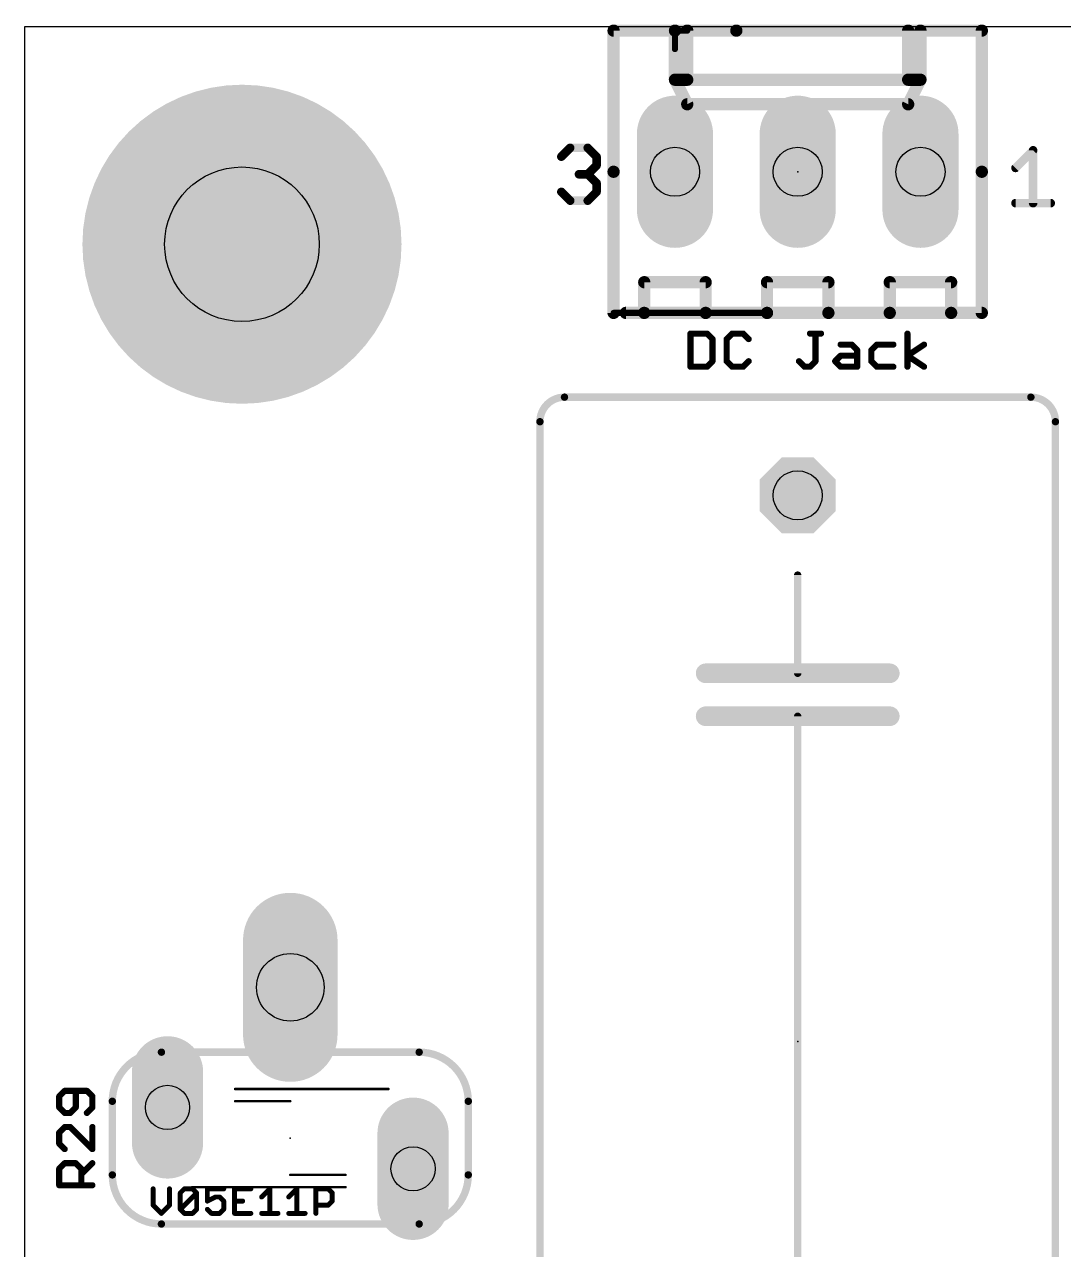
# Model space of a CAD drawing. Extents: x 0 to 135, y -25 to 72.
# Drawn here: x 0 to 21.5, y 20.69 to 46.05 of the extents above; entities that cross this region are included whole.
import ezdxf

# ---------------------------------------------------------------- set-up
doc = ezdxf.new("R2010")
doc.units = 0
for name, color, linetype in [('17', 82, 'CONTINUOUS'), ('18', 82, 'CONTINUOUS'), ('20', 7, 'CONTINUOUS'), ('21', 253, 'CONTINUOUS'), ('23', 7, 'CONTINUOUS'), ('25', 253, 'CONTINUOUS'), ('27', 253, 'CONTINUOUS'), ('29', 253, 'CONTINUOUS'), ('44', 253, 'CONTINUOUS'), ('51', 253, 'CONTINUOUS')]:
    doc.layers.add(name, color=color, linetype=linetype)

# ---------------------------------------------------------------- blocks, each defined once
blk = doc.blocks.new('OCTAGONP')
at = {"const_width": 0.5}
blk.add_lwpolyline([(-0.25, -0.1036), (-0.25, 0.1036), (-0.1036, 0.25), (0.1036, 0.25), (0.25, 0.1036), (0.25, -0.1036), (0.1036, -0.25), (-0.1036, -0.25), (-0.25, -0.1036), (-0.25, 0.1036)], dxfattribs=at)
blk = doc.blocks.new('LONGP100')
at = {"const_width": 1}
blk.add_lwpolyline([(-0.5, 0), (0.5, 0)], dxfattribs=at)
at = {"const_width": 0.5}
for points in [[(-0.5, 0.25, 1), (-0.5, -0.25)], [(0.5, -0.25, 1), (0.5, 0.25)]]:
    blk.add_lwpolyline(points, format="xyb", dxfattribs=at)
blk = doc.blocks.new('RECT')
blk.add_solid([(-0.5, -0.5), (0.5, -0.5), (-0.5, 0.5), (0.5, 0.5)])
blk = doc.blocks.new('ROUNDV')
at = {"const_width": 0.5}
blk.add_lwpolyline([(0, -0.25, 1), (0, 0.25, 1), (0, -0.25)], format="xyb", dxfattribs=at)

msp = doc.modelspace()

# ---------------------------------------------------------------- linework, layer by layer
at = {"layer": '20'}
for p, q in [((107.5, 46), (0, 46)), ((0, 46), (0, 0))]:
    msp.add_line(p, q, dxfattribs=at)
at = {"layer": '21'}
for points, const_width in [([(12.19, 43), (12.19, 45.921)], 0.254), ([(12.19, 45.921), (13.46, 45.921)], 0.254), ([(13.46, 45.921), (14.73, 45.921)], 0.254), ([(13.46, 44.905), (13.46, 45.921)], 0.254), ([(13.46, 45.54), (13.46, 45.921)], 0.127), ([(13.714, 45.921), (13.46, 45.921)], 0.127), ([(13.714, 45.921), (13.714, 44.905)], 0.254), ([(19.81, 45.921), (14.73, 45.921)], 0.254), ([(18.286, 45.921), (18.286, 44.905)], 0.254), ([(18.54, 44.905), (18.54, 45.921)], 0.254), ([(19.81, 43), (19.81, 45.921)], 0.254), ([(13.46, 44.905), (13.714, 44.905)], 0.254), ([(13.46, 44.905), (13.714, 44.397)], 0.254), ([(13.714, 44.905), (18.286, 44.905)], 0.254), ([(18.286, 44.905), (18.54, 44.905)], 0.254), ([(18.286, 44.397), (18.54, 44.905)], 0.254), ([(13.714, 44.397), (18.286, 44.397)], 0.254), ([(11.109, 43.3125), (11.2912, 43.4947)], 0.1778), ([(11.2912, 43.4947), (11.6556, 43.4947)], 0.1778), ([(11.6556, 43.4947), (11.8378, 43.3125)], 0.1778), ([(11.8378, 43.3125), (11.8378, 43.1304)], 0.1778), ([(20.507, 43.0796), (20.8714, 43.4439)], 0.1778), ([(20.8714, 43.4439), (20.8714, 42.3508)], 0.1778), ([(11.8378, 43.1304), (11.6556, 42.9482)], 0.1778), ([(12.19, 43), (12.19, 40.079)], 0.254), ([(19.81, 43), (19.81, 40.079)], 0.254), ([(11.6556, 42.9482), (11.4734, 42.9482)], 0.1778), ([(11.6556, 42.9482), (11.8378, 42.766)], 0.1778), ([(11.8378, 42.766), (11.8378, 42.5838)], 0.1778), ([(11.2912, 42.4016), (11.109, 42.5838)], 0.1778), ([(11.8378, 42.5838), (11.6556, 42.4016)], 0.1778), ([(11.6556, 42.4016), (11.2912, 42.4016)], 0.1778), ([(20.507, 42.3508), (21.2358, 42.3508)], 0.1778), ([(12.825, 40.079), (12.825, 40.714)], 0.254), ([(12.825, 40.714), (14.095, 40.714)], 0.254), ([(14.095, 40.714), (14.095, 40.079)], 0.254), ([(15.365, 40.079), (15.365, 40.714)], 0.254), ([(15.365, 40.714), (16.635, 40.714)], 0.254), ([(16.635, 40.714), (16.635, 40.079)], 0.254), ([(17.905, 40.079), (17.905, 40.714)], 0.254), ([(17.905, 40.714), (19.175, 40.714)], 0.254), ([(19.175, 40.714), (19.175, 40.079)], 0.254), ([(12.19, 40.079), (14.73, 40.079)], 0.127), ([(12.444, 40.079), (12.825, 40.079)], 0.254), ([(14.095, 40.079), (12.825, 40.079)], 0.254), ([(14.095, 40.079), (15.365, 40.079)], 0.254), ([(15.365, 40.079), (14.73, 40.079)], 0.127), ([(16.635, 40.079), (15.365, 40.079)], 0.254), ([(16.635, 40.079), (17.905, 40.079)], 0.254), ([(19.175, 40.079), (17.905, 40.079)], 0.254), ([(19.175, 40.079), (19.81, 40.079)], 0.254), ([(11.174, 38.335), (20.826, 38.335)], 0.1524), ([(10.666, 12.173), (10.666, 37.827)], 0.1524), ([(21.334, 37.827), (21.334, 12.173)], 0.1524), ([(16, 34.652), (16, 32.62)], 0.1524), ([(16, 32.62), (14.095, 32.62)], 0.4064), ([(17.905, 32.62), (16, 32.62)], 0.4064), ([(16, 31.731), (14.095, 31.731)], 0.4064), ([(17.905, 31.731), (16, 31.731)], 0.4064), ([(16, 31.731), (16, 15.348)], 0.1524), ([(2.833, 24.778), (8.167, 24.778)], 0.1524), ([(1.817, 22.238), (1.817, 23.762)], 0.1524), ([(7.532, 24.016), (4.357, 24.016)], 0.0508), ([(9.183, 22.238), (9.183, 23.762)], 0.1524), ([(5.5, 23.762), (4.357, 23.762)], 0.0508), ([(6.643, 22.238), (5.5, 22.238)], 0.0508), ([(6.643, 21.984), (3.468, 21.984)], 0.0508), ([(2.833, 21.222), (8.167, 21.222)], 0.1524)]:
    msp.add_lwpolyline(points, dxfattribs=dict(at, const_width=const_width))
for points, const_width in [([(12.2535, 45.921, 1), (12.1265, 45.921)], 0.127), ([(12.19, 45.9845, 1), (12.19, 45.8575)], 0.127), ([(13.46, 45.9845, 1), (13.46, 45.8575)], 0.127), ([(13.5235, 45.921, 1), (13.3965, 45.921)], 0.127), ([(13.46, 45.9528, 1), (13.46, 45.8892)], 0.0635), ([(13.46, 45.8575, 1), (13.46, 45.9845)], 0.127), ([(13.4918, 45.921, 1), (13.4283, 45.921)], 0.0635), ([(13.7775, 45.921, 1), (13.6505, 45.921)], 0.127), ([(13.714, 45.8892, 1), (13.714, 45.9528)], 0.0635), ([(14.73, 45.9845, 1), (14.73, 45.8575)], 0.127), ([(14.73, 45.8575, 1), (14.73, 45.9845)], 0.127), ([(18.3495, 45.921, 1), (18.2225, 45.921)], 0.127), ([(18.6035, 45.921, 1), (18.4765, 45.921)], 0.127), ([(19.8735, 45.921, 1), (19.7465, 45.921)], 0.127), ([(19.81, 45.8575, 1), (19.81, 45.9845)], 0.127), ([(13.4283, 45.54, 1), (13.4918, 45.54)], 0.0635), ([(13.46, 44.9685, 1), (13.46, 44.8415)], 0.127), ([(13.5168, 44.9334, 1), (13.4032, 44.8766)], 0.127), ([(13.3965, 44.905, 1), (13.5235, 44.905)], 0.127), ([(13.714, 44.9685, 1), (13.714, 44.8415)], 0.127), ([(13.6505, 44.905, 1), (13.7775, 44.905)], 0.127), ([(13.714, 44.8415, 1), (13.714, 44.9685)], 0.127), ([(18.286, 44.9685, 1), (18.286, 44.8415)], 0.127), ([(18.2225, 44.905, 1), (18.3495, 44.905)], 0.127), ([(18.286, 44.8415, 1), (18.286, 44.9685)], 0.127), ([(18.4765, 44.905, 1), (18.6035, 44.905)], 0.127), ([(18.5968, 44.8766, 1), (18.4832, 44.9334)], 0.127), ([(18.54, 44.8415, 1), (18.54, 44.9685)], 0.127), ([(13.714, 44.4605, 1), (13.714, 44.3335)], 0.127), ([(13.6572, 44.3686, 1), (13.7708, 44.4254)], 0.127), ([(18.2292, 44.4254, 1), (18.3428, 44.3686)], 0.127), ([(18.286, 44.3335, 1), (18.286, 44.4605)], 0.127), ([(11.0776, 43.344, 1), (11.1404, 43.2811)], 0.0889), ([(11.2912, 43.5392, 1), (11.2912, 43.4503)], 0.0889), ([(11.3226, 43.4633, 1), (11.2598, 43.5262)], 0.0889), ([(11.687, 43.5262, 1), (11.6241, 43.4633)], 0.0889), ([(11.6556, 43.4503, 1), (11.6556, 43.5392)], 0.0889), ([(11.8822, 43.3125, 1), (11.7933, 43.3125)], 0.0889), ([(11.8063, 43.2811, 1), (11.8692, 43.344)], 0.0889), ([(20.9158, 43.4439, 1), (20.8269, 43.4439)], 0.0889), ([(20.9028, 43.4125, 1), (20.8399, 43.4754)], 0.0889), ([(11.7933, 43.1304, 1), (11.8822, 43.1304)], 0.0889), ([(11.8692, 43.0989, 1), (11.8063, 43.1618)], 0.0889), ([(12.2535, 43, 1), (12.1265, 43)], 0.127), ([(19.8735, 43, 1), (19.7465, 43)], 0.127), ([(20.4756, 43.111, 1), (20.5384, 43.0481)], 0.0889), ([(11.4734, 42.9926, 1), (11.4734, 42.9037)], 0.0889), ([(11.687, 42.9796, 1), (11.6241, 42.9167)], 0.0889), ([(11.6241, 42.9796, 1), (11.687, 42.9167)], 0.0889), ([(11.6556, 42.9037, 1), (11.6556, 42.9926)], 0.0889), ([(11.8822, 42.766, 1), (11.7933, 42.766)], 0.0889), ([(12.1265, 43, 1), (12.2535, 43)], 0.127), ([(19.7465, 43, 1), (19.8735, 43)], 0.127), ([(11.1404, 42.6152, 1), (11.0776, 42.5524)], 0.0889), ([(11.7933, 42.5838, 1), (11.8822, 42.5838)], 0.0889), ([(11.8063, 42.7345, 1), (11.8692, 42.7974)], 0.0889), ([(11.8692, 42.5524, 1), (11.8063, 42.6152)], 0.0889), ([(11.2912, 42.446, 1), (11.2912, 42.3572)], 0.0889), ([(11.2598, 42.3702, 1), (11.3226, 42.433)], 0.0889), ([(11.6241, 42.433, 1), (11.687, 42.3702)], 0.0889), ([(11.6556, 42.3572, 1), (11.6556, 42.446)], 0.0889), ([(20.507, 42.3952, 1), (20.507, 42.3064)], 0.0889), ([(20.8269, 42.3508, 1), (20.9158, 42.3508)], 0.0889), ([(21.2358, 42.3064, 1), (21.2358, 42.3952)], 0.0889), ([(12.8885, 40.714, 1), (12.7615, 40.714)], 0.127), ([(12.825, 40.7775, 1), (12.825, 40.6505)], 0.127), ([(14.1585, 40.714, 1), (14.0315, 40.714)], 0.127), ([(14.095, 40.6505, 1), (14.095, 40.7775)], 0.127), ([(15.4285, 40.714, 1), (15.3015, 40.714)], 0.127), ([(15.365, 40.7775, 1), (15.365, 40.6505)], 0.127), ([(16.6985, 40.714, 1), (16.5715, 40.714)], 0.127), ([(16.635, 40.6505, 1), (16.635, 40.7775)], 0.127), ([(17.9685, 40.714, 1), (17.8415, 40.714)], 0.127), ([(17.905, 40.7775, 1), (17.905, 40.6505)], 0.127), ([(19.2385, 40.714, 1), (19.1115, 40.714)], 0.127), ([(19.175, 40.6505, 1), (19.175, 40.7775)], 0.127), ([(12.1265, 40.079, 1), (12.2535, 40.079)], 0.127), ([(12.19, 40.1108, 1), (12.19, 40.0472)], 0.0635), ([(12.444, 40.1425, 1), (12.444, 40.0155)], 0.127), ([(12.825, 40.1425, 1), (12.825, 40.0155)], 0.127), ([(12.7615, 40.079, 1), (12.8885, 40.079)], 0.127), ([(12.825, 40.0155, 1), (12.825, 40.1425)], 0.127), ([(14.095, 40.1425, 1), (14.095, 40.0155)], 0.127), ([(14.0315, 40.079, 1), (14.1585, 40.079)], 0.127), ([(14.095, 40.0155, 1), (14.095, 40.1425)], 0.127), ([(14.73, 40.1108, 1), (14.73, 40.0472)], 0.0635), ([(14.73, 40.0472, 1), (14.73, 40.1108)], 0.0635), ([(15.365, 40.1425, 1), (15.365, 40.0155)], 0.127), ([(15.3015, 40.079, 1), (15.4285, 40.079)], 0.127), ([(15.365, 40.0155, 1), (15.365, 40.1425)], 0.127), ([(15.365, 40.0472, 1), (15.365, 40.1108)], 0.0635), ([(16.635, 40.1425, 1), (16.635, 40.0155)], 0.127), ([(16.5715, 40.079, 1), (16.6985, 40.079)], 0.127), ([(16.635, 40.0155, 1), (16.635, 40.1425)], 0.127), ([(17.905, 40.1425, 1), (17.905, 40.0155)], 0.127), ([(17.8415, 40.079, 1), (17.9685, 40.079)], 0.127), ([(17.905, 40.0155, 1), (17.905, 40.1425)], 0.127), ([(19.175, 40.1425, 1), (19.175, 40.0155)], 0.127), ([(19.1115, 40.079, 1), (19.2385, 40.079)], 0.127), ([(19.175, 40.0155, 1), (19.175, 40.1425)], 0.127), ([(19.7465, 40.079, 1), (19.8735, 40.079)], 0.127), ([(19.81, 40.0155, 1), (19.81, 40.1425)], 0.127), ([(11.174, 38.335, 0.4142), (10.666, 37.827)], 0.1524), ([(11.174, 38.3731, 1), (11.174, 38.2969)], 0.0762), ([(11.174, 38.2969, 1), (11.174, 38.3731)], 0.0762), ([(21.334, 37.827, 0.4142), (20.826, 38.335)], 0.1524), ([(20.826, 38.3731, 1), (20.826, 38.2969)], 0.0762), ([(20.826, 38.2969, 1), (20.826, 38.3731)], 0.0762), ([(10.7041, 37.827, 1), (10.6279, 37.827)], 0.0762), ([(10.6279, 37.827, 1), (10.7041, 37.827)], 0.0762), ([(21.3721, 37.827, 1), (21.2959, 37.827)], 0.0762), ([(21.2959, 37.827, 1), (21.3721, 37.827)], 0.0762), ([(16.0381, 34.652, 1), (15.9619, 34.652)], 0.0762), ([(14.095, 32.7216, 1), (14.095, 32.5184)], 0.2032), ([(16, 32.7216, 1), (16, 32.5184)], 0.2032), ([(16, 32.5184, 1), (16, 32.7216)], 0.2032), ([(17.905, 32.5184, 1), (17.905, 32.7216)], 0.2032), ([(15.9619, 32.62, 1), (16.0381, 32.62)], 0.0762), ([(14.095, 31.8326, 1), (14.095, 31.6294)], 0.2032), ([(16, 31.8326, 1), (16, 31.6294)], 0.2032), ([(16, 31.6294, 1), (16, 31.8326)], 0.2032), ([(16.0381, 31.731, 1), (15.9619, 31.731)], 0.0762), ([(17.905, 31.6294, 1), (17.905, 31.8326)], 0.2032), ([(2.833, 24.778, 0.4142), (1.817, 23.762)], 0.1524), ([(2.833, 24.8161, 1), (2.833, 24.7399)], 0.0762), ([(2.833, 24.7399, 1), (2.833, 24.8161)], 0.0762), ([(9.183, 23.762, 0.4142), (8.167, 24.778)], 0.1524), ([(8.167, 24.8161, 1), (8.167, 24.7399)], 0.0762), ([(8.167, 24.7399, 1), (8.167, 24.8161)], 0.0762), ([(1.8551, 23.762, 1), (1.7789, 23.762)], 0.0762), ([(4.357, 24.0287, 1), (4.357, 24.0033)], 0.0254), ([(7.532, 24.0033, 1), (7.532, 24.0287)], 0.0254), ([(9.2211, 23.762, 1), (9.1449, 23.762)], 0.0762), ([(1.7789, 23.762, 1), (1.8551, 23.762)], 0.0762), ([(4.357, 23.7747, 1), (4.357, 23.7493)], 0.0254), ([(5.5, 23.7493, 1), (5.5, 23.7747)], 0.0254), ([(9.1449, 23.762, 1), (9.2211, 23.762)], 0.0762), ([(1.817, 22.238, 0.4142), (2.833, 21.222)], 0.1524), ([(1.8551, 22.238, 1), (1.7789, 22.238)], 0.0762), ([(8.167, 21.222, 0.4142), (9.183, 22.238)], 0.1524), ([(9.2211, 22.238, 1), (9.1449, 22.238)], 0.0762), ([(1.7789, 22.238, 1), (1.8551, 22.238)], 0.0762), ([(5.5, 22.2507, 1), (5.5, 22.2253)], 0.0254), ([(6.643, 22.2253, 1), (6.643, 22.2507)], 0.0254), ([(9.1449, 22.238, 1), (9.2211, 22.238)], 0.0762), ([(3.468, 21.9967, 1), (3.468, 21.9713)], 0.0254), ([(6.643, 21.9713, 1), (6.643, 21.9967)], 0.0254), ([(2.833, 21.2601, 1), (2.833, 21.1839)], 0.0762), ([(2.833, 21.1839, 1), (2.833, 21.2601)], 0.0762), ([(8.167, 21.2601, 1), (8.167, 21.1839)], 0.0762), ([(8.167, 21.1839, 1), (8.167, 21.2601)], 0.0762)]:
    msp.add_lwpolyline(points, format="xyb", dxfattribs=dict(at, const_width=const_width))
at = {"layer": '23'}
for p in [(16, 43), (16, 25), (5.5, 23)]:
    msp.add_point(p, dxfattribs=at)
at = {"layer": '25', "const_width": 0.127}
for points in [[(0.8325, 23.9779), (0.7181, 23.8635)], [(0.7181, 23.8635), (0.7181, 23.6347)], [(1.2901, 23.9779), (0.8325, 23.9779)], [(1.0613, 23.6347), (1.0613, 23.9779)], [(1.4045, 23.8635), (1.2901, 23.9779)], [(1.4045, 23.6347), (1.4045, 23.8635)], [(0.7181, 23.6347), (0.8325, 23.5203)], [(0.8325, 23.5203), (0.9469, 23.5203)], [(0.9469, 23.5203), (1.0613, 23.6347)], [(1.2901, 23.5203), (1.4045, 23.6347)], [(0.8325, 23.2295), (0.7181, 23.1151)], [(0.7181, 23.1151), (0.7181, 22.8863)], [(0.9469, 23.2295), (0.8325, 23.2295)], [(1.4045, 22.7719), (0.9469, 23.2295)], [(1.4045, 23.2295), (1.4045, 22.7719)], [(0.7181, 22.8863), (0.8325, 22.7719)], [(0.7181, 22.3667), (0.8325, 22.4811)], [(0.7181, 22.0235), (0.7181, 22.3667)], [(0.8325, 22.4811), (1.0613, 22.4811)], [(1.0613, 22.4811), (1.1757, 22.3667)], [(1.1757, 22.2523), (1.4045, 22.4811)], [(1.1757, 22.3667), (1.1757, 22.0235)], [(1.4045, 22.0235), (0.7181, 22.0235)]]:
    msp.add_lwpolyline(points, dxfattribs=at)
at = {"layer": '25', "const_width": 0.0635}
for points in [[(0.7499, 23.8635, 1), (0.6864, 23.8635)], [(0.6957, 23.886, 1), (0.7406, 23.8411)], [(0.8325, 24.0097, 1), (0.8325, 23.9462)], [(0.855, 23.9555, 1), (0.8101, 24.0004)], [(1.0931, 23.9779, 1), (1.0296, 23.9779)], [(1.3126, 24.0004, 1), (1.2677, 23.9555)], [(1.2901, 23.9462, 1), (1.2901, 24.0097)], [(1.4363, 23.8635, 1), (1.3728, 23.8635)], [(1.382, 23.8411, 1), (1.427, 23.886)], [(0.7406, 23.6572, 1), (0.6957, 23.6123)], [(0.6864, 23.6347, 1), (0.7499, 23.6347)], [(0.8325, 23.5521, 1), (0.8325, 23.4886)], [(0.9469, 23.4886, 1), (0.9469, 23.5521)], [(1.0296, 23.6347, 1), (1.0931, 23.6347)], [(1.0838, 23.6123, 1), (1.0389, 23.6572)], [(1.3728, 23.6347, 1), (1.4363, 23.6347)], [(1.427, 23.6123, 1), (1.382, 23.6572)], [(0.8101, 23.4979, 1), (0.855, 23.5428)], [(0.9245, 23.5428, 1), (0.9694, 23.4979)], [(1.2677, 23.5428, 1), (1.3126, 23.4979)], [(0.7499, 23.1151, 1), (0.6864, 23.1151)], [(0.6957, 23.1376, 1), (0.7406, 23.0927)], [(0.8325, 23.2613, 1), (0.8325, 23.1978)], [(0.855, 23.2071, 1), (0.8101, 23.252)], [(0.9694, 23.252, 1), (0.9245, 23.2071)], [(0.9469, 23.1978, 1), (0.9469, 23.2613)], [(1.4363, 23.2295, 1), (1.3728, 23.2295)], [(0.7406, 22.9088, 1), (0.6957, 22.8639)], [(0.6864, 22.8863, 1), (0.7499, 22.8863)], [(0.8101, 22.7495, 1), (0.855, 22.7944)], [(1.382, 22.7495, 1), (1.427, 22.7944)], [(1.3728, 22.7719, 1), (1.4363, 22.7719)], [(0.7499, 22.3667, 1), (0.6864, 22.3667)], [(0.6957, 22.3891, 1), (0.7406, 22.3442)], [(0.8325, 22.5128, 1), (0.8325, 22.4493)], [(0.855, 22.4586, 1), (0.8101, 22.5035)], [(1.0838, 22.5035, 1), (1.0389, 22.4586)], [(1.0613, 22.4493, 1), (1.0613, 22.5128)], [(1.2075, 22.3667, 1), (1.144, 22.3667)], [(1.1533, 22.3442, 1), (1.1982, 22.3891)], [(1.427, 22.4586, 1), (1.382, 22.5035)], [(0.7181, 22.0553, 1), (0.7181, 21.9918)], [(1.1533, 22.2747, 1), (1.1982, 22.2298)], [(1.4045, 21.9918, 1), (1.4045, 22.0553)], [(0.6864, 22.0235, 1), (0.7499, 22.0235)], [(1.144, 22.0235, 1), (1.2075, 22.0235)]]:
    msp.add_lwpolyline(points, format="xyb", dxfattribs=at)
at = {"layer": '27'}
for points, const_width in [([(13.8122, 39.651, 1), (13.7486, 39.651)], 0.0635), ([(13.7804, 39.6827, 1), (13.7804, 39.6192)], 0.0635), ([(14.146, 39.6734, 1), (14.1011, 39.6285)], 0.0635), ([(14.1236, 39.6192, 1), (14.1236, 39.6827)], 0.0635), ([(14.2697, 39.5366, 1), (14.2062, 39.5366)], 0.0635), ([(14.2155, 39.5141, 1), (14.2604, 39.559)], 0.0635), ([(14.5606, 39.5366, 1), (14.4971, 39.5366)], 0.0635), ([(14.5064, 39.559, 1), (14.5513, 39.5141)], 0.0635), ([(14.6432, 39.6827, 1), (14.6432, 39.6192)], 0.0635), ([(14.6657, 39.6285, 1), (14.6208, 39.6734)], 0.0635), ([(14.8945, 39.6734, 1), (14.8496, 39.6285)], 0.0635), ([(14.872, 39.6192, 1), (14.872, 39.6827)], 0.0635), ([(14.964, 39.5141, 1), (15.0089, 39.559)], 0.0635), ([(16.2544, 39.6827, 1), (16.2544, 39.6192)], 0.0635), ([(16.4006, 39.651, 1), (16.3371, 39.651)], 0.0635), ([(16.4832, 39.6192, 1), (16.4832, 39.6827)], 0.0635), ([(18.3026, 39.651, 1), (18.2391, 39.651)], 0.0635), ([(16.8885, 39.4539, 1), (16.8885, 39.3904)], 0.0635), ([(17.1397, 39.4446, 1), (17.0948, 39.3997)], 0.0635), ([(17.1173, 39.3904, 1), (17.1173, 39.4539)], 0.0635), ([(17.2634, 39.3078, 1), (17.1999, 39.3078)], 0.0635), ([(17.2092, 39.2853, 1), (17.2541, 39.3302)], 0.0635), ([(17.5542, 39.3078, 1), (17.4907, 39.3078)], 0.0635), ([(17.5, 39.3302, 1), (17.5449, 39.2853)], 0.0635), ([(17.6369, 39.4539, 1), (17.6369, 39.3904)], 0.0635), ([(17.6593, 39.3997, 1), (17.6144, 39.4446)], 0.0635), ([(17.9801, 39.3904, 1), (17.9801, 39.4539)], 0.0635), ([(18.6317, 39.3958, 1), (18.5965, 39.4486)], 0.0635), ([(14.2062, 39.079, 1), (14.2697, 39.079)], 0.0635), ([(14.2604, 39.0565, 1), (14.2155, 39.1014)], 0.0635), ([(14.4971, 39.079, 1), (14.5606, 39.079)], 0.0635), ([(14.5513, 39.1014, 1), (14.5064, 39.0565)], 0.0635), ([(15.0089, 39.0565, 1), (14.964, 39.1014)], 0.0635), ([(16.0481, 39.1014, 1), (16.0032, 39.0565)], 0.0635), ([(16.3371, 39.079, 1), (16.4006, 39.079)], 0.0635), ([(16.3913, 39.0565, 1), (16.3464, 39.1014)], 0.0635), ([(16.7965, 39.1014, 1), (16.7516, 39.0565)], 0.0635), ([(16.7516, 39.1014, 1), (16.7965, 39.0565)], 0.0635), ([(16.8885, 39.2251, 1), (16.8885, 39.1616)], 0.0635), ([(16.9109, 39.1709, 1), (16.866, 39.2158)], 0.0635), ([(17.2317, 39.1616, 1), (17.2317, 39.2251)], 0.0635), ([(17.4907, 39.079, 1), (17.5542, 39.079)], 0.0635), ([(17.5449, 39.1014, 1), (17.5, 39.0565)], 0.0635), ([(18.2885, 39.2198, 1), (18.2533, 39.167)], 0.0635), ([(18.2533, 39.2198, 1), (18.2885, 39.167)], 0.0635), ([(13.7486, 38.9646, 1), (13.8122, 38.9646)], 0.0635), ([(13.7804, 38.9964, 1), (13.7804, 38.9329)], 0.0635), ([(14.1011, 38.9871, 1), (14.146, 38.9421)], 0.0635), ([(14.1236, 38.9329, 1), (14.1236, 38.9964)], 0.0635), ([(14.6432, 38.9964, 1), (14.6432, 38.9329)], 0.0635), ([(14.6208, 38.9421, 1), (14.6657, 38.9871)], 0.0635), ([(14.8496, 38.9871, 1), (14.8945, 38.9421)], 0.0635), ([(14.872, 38.9329, 1), (14.872, 38.9964)], 0.0635), ([(16.14, 38.9964, 1), (16.14, 38.9329)], 0.0635), ([(16.1176, 38.9421, 1), (16.1625, 38.9871)], 0.0635), ([(16.232, 38.9871, 1), (16.2769, 38.9421)], 0.0635), ([(16.2544, 38.9329, 1), (16.2544, 38.9964)], 0.0635), ([(16.8885, 38.9964, 1), (16.8885, 38.9329)], 0.0635), ([(16.866, 38.9421, 1), (16.9109, 38.9871)], 0.0635), ([(17.1999, 38.9646, 1), (17.2634, 38.9646)], 0.0635), ([(17.2317, 38.9329, 1), (17.2317, 38.9964)], 0.0635), ([(17.6369, 38.9964, 1), (17.6369, 38.9329)], 0.0635), ([(17.6144, 38.9421, 1), (17.6593, 38.9871)], 0.0635), ([(17.9801, 38.9329, 1), (17.9801, 38.9964)], 0.0635), ([(18.2391, 38.9646, 1), (18.3026, 38.9646)], 0.0635), ([(18.5965, 38.9382, 1), (18.6317, 38.991)], 0.0635), ([(2.687, 21.9496, 1), (2.6362, 21.9496)], 0.0508), ([(3.026, 21.9496, 1), (2.9752, 21.9496)], 0.0508), ([(3.2483, 21.8649, 1), (3.1975, 21.8649)], 0.0508), ([(3.205, 21.8829, 1), (3.2409, 21.8469)], 0.0508), ([(3.3077, 21.975, 1), (3.3077, 21.9242)], 0.0508), ([(3.3256, 21.9317, 1), (3.2897, 21.9676)], 0.0508), ([(3.4951, 21.9676, 1), (3.4592, 21.9317)], 0.0508), ([(3.4771, 21.9242, 1), (3.4771, 21.975)], 0.0508), ([(3.5873, 21.8649, 1), (3.5365, 21.8649)], 0.0508), ([(3.5798, 21.8469, 1), (3.5439, 21.8829)], 0.0508), ([(3.5439, 21.8469, 1), (3.5798, 21.8829)], 0.0508), ([(3.7842, 21.975, 1), (3.7842, 21.9242)], 0.0508), ([(3.8096, 21.9496, 1), (3.7588, 21.9496)], 0.0508), ([(3.9537, 21.8056, 1), (3.9537, 21.7548)], 0.0508), ([(3.9651, 21.7574, 1), (3.9424, 21.8029)], 0.0508), ([(4.0564, 21.7981, 1), (4.0205, 21.7622)], 0.0508), ([(4.0385, 21.7548, 1), (4.0385, 21.8056)], 0.0508), ([(4.1232, 21.9242, 1), (4.1232, 21.975)], 0.0508), ([(4.3455, 21.975, 1), (4.3455, 21.9242)], 0.0508), ([(4.3709, 21.9496, 1), (4.3201, 21.9496)], 0.0508), ([(4.6845, 21.9242, 1), (4.6845, 21.975)], 0.0508), ([(4.8889, 21.7981, 1), (4.9248, 21.7622)], 0.0508), ([(5.1017, 21.9496, 1), (5.0509, 21.9496)], 0.0508), ([(5.0943, 21.9317, 1), (5.0584, 21.9676)], 0.0508), ([(5.4502, 21.7981, 1), (5.4861, 21.7622)], 0.0508), ([(5.663, 21.9496, 1), (5.6122, 21.9496)], 0.0508), ([(5.6556, 21.9317, 1), (5.6197, 21.9676)], 0.0508), ([(6.0549, 21.9496, 1), (6.0041, 21.9496)], 0.0508), ([(6.0295, 21.975, 1), (6.0295, 21.9242)], 0.0508), ([(6.3017, 21.9676, 1), (6.2657, 21.9317)], 0.0508), ([(6.2837, 21.9242, 1), (6.2837, 21.975)], 0.0508), ([(6.3938, 21.8649, 1), (6.343, 21.8649)], 0.0508), ([(6.3505, 21.8469, 1), (6.3864, 21.8829)], 0.0508), ([(2.6362, 21.6107, 1), (2.687, 21.6107)], 0.0508), ([(2.6796, 21.6286, 1), (2.6437, 21.5927)], 0.0508), ([(2.9752, 21.6107, 1), (3.026, 21.6107)], 0.0508), ([(3.0185, 21.5927, 1), (2.9826, 21.6286)], 0.0508), ([(3.1975, 21.5259, 1), (3.2483, 21.5259)], 0.0508), ([(3.2409, 21.5439, 1), (3.205, 21.508)], 0.0508), ([(3.205, 21.5439, 1), (3.2409, 21.508)], 0.0508), ([(3.5365, 21.5259, 1), (3.5873, 21.5259)], 0.0508), ([(3.5798, 21.508, 1), (3.5439, 21.5439)], 0.0508), ([(3.7588, 21.6954, 1), (3.8096, 21.6954)], 0.0508), ([(3.7729, 21.7181, 1), (3.7956, 21.6727)], 0.0508), ([(3.8022, 21.5439, 1), (3.7663, 21.508)], 0.0508), ([(4.1486, 21.6954, 1), (4.0978, 21.6954)], 0.0508), ([(4.0978, 21.5259, 1), (4.1486, 21.5259)], 0.0508), ([(4.1052, 21.6775, 1), (4.1412, 21.7134)], 0.0508), ([(4.1412, 21.508, 1), (4.1052, 21.5439)], 0.0508), ([(4.3455, 21.7208, 1), (4.3455, 21.67)], 0.0508), ([(4.515, 21.67, 1), (4.515, 21.7208)], 0.0508), ([(6.0295, 21.6361, 1), (6.0295, 21.5853)], 0.0508), ([(6.2657, 21.6286, 1), (6.3017, 21.5927)], 0.0508), ([(6.2837, 21.5853, 1), (6.2837, 21.6361)], 0.0508), ([(6.343, 21.6954, 1), (6.3938, 21.6954)], 0.0508), ([(6.3864, 21.6775, 1), (6.3505, 21.7134)], 0.0508), ([(2.8131, 21.4592, 1), (2.8491, 21.4232)], 0.0508), ([(2.8131, 21.4232, 1), (2.8491, 21.4592)], 0.0508), ([(3.3077, 21.4666, 1), (3.3077, 21.4158)], 0.0508), ([(3.2897, 21.4232, 1), (3.3256, 21.4592)], 0.0508), ([(3.4592, 21.4592, 1), (3.4951, 21.4232)], 0.0508), ([(3.4771, 21.4158, 1), (3.4771, 21.4666)], 0.0508), ([(3.869, 21.4666, 1), (3.869, 21.4158)], 0.0508), ([(3.851, 21.4232, 1), (3.8869, 21.4592)], 0.0508), ([(4.0205, 21.4592, 1), (4.0564, 21.4232)], 0.0508), ([(4.0385, 21.4158, 1), (4.0385, 21.4666)], 0.0508), ([(4.3455, 21.4666, 1), (4.3455, 21.4158)], 0.0508), ([(4.3201, 21.4412, 1), (4.3709, 21.4412)], 0.0508), ([(4.6845, 21.4158, 1), (4.6845, 21.4666)], 0.0508), ([(4.9069, 21.4666, 1), (4.9069, 21.4158)], 0.0508), ([(5.0509, 21.4412, 1), (5.1017, 21.4412)], 0.0508), ([(5.2458, 21.4158, 1), (5.2458, 21.4666)], 0.0508), ([(5.4682, 21.4666, 1), (5.4682, 21.4158)], 0.0508), ([(5.6122, 21.4412, 1), (5.663, 21.4412)], 0.0508), ([(5.8071, 21.4158, 1), (5.8071, 21.4666)], 0.0508), ([(6.0041, 21.4412, 1), (6.0549, 21.4412)], 0.0508)]:
    msp.add_lwpolyline(points, format="xyb", dxfattribs=dict(at, const_width=const_width))
for points, const_width in [([(13.7804, 39.651), (13.7804, 38.9646)], 0.127), ([(14.1236, 39.651), (13.7804, 39.651)], 0.127), ([(14.238, 39.5366), (14.1236, 39.651)], 0.127), ([(14.238, 39.079), (14.238, 39.5366)], 0.127), ([(14.6432, 39.651), (14.5288, 39.5366)], 0.127), ([(14.5288, 39.5366), (14.5288, 39.079)], 0.127), ([(14.872, 39.651), (14.6432, 39.651)], 0.127), ([(14.9864, 39.5366), (14.872, 39.651)], 0.127), ([(16.2544, 39.651), (16.4832, 39.651)], 0.127), ([(16.3688, 39.079), (16.3688, 39.651)], 0.127), ([(18.2709, 38.9646), (18.2709, 39.651)], 0.127), ([(16.8885, 39.4222), (17.1173, 39.4222)], 0.127), ([(17.1173, 39.4222), (17.2317, 39.3078)], 0.127), ([(17.2317, 39.3078), (17.2317, 38.9646)], 0.127), ([(17.6369, 39.4222), (17.5225, 39.3078)], 0.127), ([(17.5225, 39.3078), (17.5225, 39.079)], 0.127), ([(17.9801, 39.4222), (17.6369, 39.4222)], 0.127), ([(18.2709, 39.1934), (18.6141, 39.4222)], 0.127), ([(14.1236, 38.9646), (14.238, 39.079)], 0.127), ([(14.5288, 39.079), (14.6432, 38.9646)], 0.127), ([(14.872, 38.9646), (14.9864, 39.079)], 0.127), ([(16.0256, 39.079), (16.14, 38.9646)], 0.127), ([(16.2544, 38.9646), (16.3688, 39.079)], 0.127), ([(16.7741, 39.079), (16.8885, 39.1934)], 0.127), ([(16.8885, 38.9646), (16.7741, 39.079)], 0.127), ([(16.8885, 39.1934), (17.2317, 39.1934)], 0.127), ([(17.5225, 39.079), (17.6369, 38.9646)], 0.127), ([(18.6141, 38.9646), (18.2709, 39.1934)], 0.127), ([(13.7804, 38.9646), (14.1236, 38.9646)], 0.127), ([(14.6432, 38.9646), (14.872, 38.9646)], 0.127), ([(16.14, 38.9646), (16.2544, 38.9646)], 0.127), ([(17.2317, 38.9646), (16.8885, 38.9646)], 0.127), ([(17.6369, 38.9646), (17.9801, 38.9646)], 0.127), ([(2.6616, 21.9496), (2.6616, 21.6107)], 0.1016), ([(3.0006, 21.6107), (3.0006, 21.9496)], 0.1016), ([(3.2229, 21.8649), (3.3077, 21.9496)], 0.1016), ([(3.2229, 21.5259), (3.2229, 21.8649)], 0.1016), ([(3.2229, 21.5259), (3.5619, 21.8649)], 0.1016), ([(3.3077, 21.9496), (3.4771, 21.9496)], 0.1016), ([(3.4771, 21.9496), (3.5619, 21.8649)], 0.1016), ([(3.5619, 21.8649), (3.5619, 21.5259)], 0.1016), ([(4.1232, 21.9496), (3.7842, 21.9496)], 0.1016), ([(3.7842, 21.9496), (3.7842, 21.6954)], 0.1016), ([(3.7842, 21.6954), (3.9537, 21.7802)], 0.1016), ([(3.9537, 21.7802), (4.0385, 21.7802)], 0.1016), ([(4.0385, 21.7802), (4.1232, 21.6954)], 0.1016), ([(4.6845, 21.9496), (4.3455, 21.9496)], 0.1016), ([(4.3455, 21.9496), (4.3455, 21.4412)], 0.1016), ([(4.9069, 21.7802), (5.0763, 21.9496)], 0.1016), ([(5.0763, 21.9496), (5.0763, 21.4412)], 0.1016), ([(5.4682, 21.7802), (5.6376, 21.9496)], 0.1016), ([(5.6376, 21.9496), (5.6376, 21.4412)], 0.1016), ([(6.0295, 21.4412), (6.0295, 21.9496)], 0.1016), ([(6.0295, 21.9496), (6.2837, 21.9496)], 0.1016), ([(6.2837, 21.9496), (6.3684, 21.8649)], 0.1016), ([(6.3684, 21.8649), (6.3684, 21.6954)], 0.1016), ([(2.6616, 21.6107), (2.8311, 21.4412)], 0.1016), ([(2.8311, 21.4412), (3.0006, 21.6107)], 0.1016), ([(3.3077, 21.4412), (3.2229, 21.5259)], 0.1016), ([(3.5619, 21.5259), (3.4771, 21.4412)], 0.1016), ([(3.869, 21.4412), (3.7842, 21.5259)], 0.1016), ([(4.1232, 21.5259), (4.0385, 21.4412)], 0.1016), ([(4.1232, 21.6954), (4.1232, 21.5259)], 0.1016), ([(4.3455, 21.6954), (4.515, 21.6954)], 0.1016), ([(6.2837, 21.6107), (6.0295, 21.6107)], 0.1016), ([(6.3684, 21.6954), (6.2837, 21.6107)], 0.1016), ([(3.4771, 21.4412), (3.3077, 21.4412)], 0.1016), ([(4.0385, 21.4412), (3.869, 21.4412)], 0.1016), ([(4.3455, 21.4412), (4.6845, 21.4412)], 0.1016), ([(4.9069, 21.4412), (5.2458, 21.4412)], 0.1016), ([(5.4682, 21.4412), (5.8071, 21.4412)], 0.1016)]:
    msp.add_lwpolyline(points, dxfattribs=dict(at, const_width=const_width))
at = {"layer": '44'}
for centre, radius in [((13.46, 43), 0.508), ((16, 43), 0.508), ((18.54, 43), 0.508), ((4.5, 41.5), 1.6), ((16, 36.303), 0.508), ((5.5, 26.12), 0.6985), ((2.96, 23.635), 0.4572), ((8.04, 22.365), 0.4572)]:
    msp.add_circle(centre, radius, dxfattribs=at)

# ---------------------------------------------------------------- block references
at = {"layer": '17'}
for name, p, xscale, yscale, rotation in [('LONGP100', (13.46, 43), 1.4224, 1.4224, 90), ('LONGP100', (16, 43), 1.4224, 1.4224, 90), ('LONGP100', (18.54, 43), 1.4224, 1.4224, 90), ('OCTAGONP', (16, 36.303), 1.4224, 1.4224, 270), ('LONGP100', (5.5, 26.12), 1.8034, 1.8034, 90), ('LONGP100', (2.96, 23.635), 1.3208, 1.3208, 90), ('LONGP100', (8.04, 22.365), 1.3208, 1.3208, 90)]:
    msp.add_blockref(name, p, dxfattribs=dict(at, xscale=xscale, yscale=yscale, rotation=rotation))
at = {"layer": '18', "xscale": 6.4516, "yscale": 6.4516}
msp.add_blockref('ROUNDV', (4.5, 41.5), dxfattribs=at)
at = {"layer": '29', "xscale": 6.604, "yscale": 6.604}
msp.add_blockref('ROUNDV', (4.5, 41.5), dxfattribs=at)
at = {"layer": '29'}
for name, p, xscale, yscale, rotation in [('LONGP100', (13.46, 43), 1.5748, 1.5748, 90), ('LONGP100', (16, 43), 1.5748, 1.5748, 90), ('LONGP100', (18.54, 43), 1.5748, 1.5748, 90), ('OCTAGONP', (16, 36.303), 1.5748, 1.5748, 270), ('LONGP100', (5.5, 26.12), 1.9558, 1.9558, 90), ('LONGP100', (2.96, 23.635), 1.4732, 1.4732, 90), ('LONGP100', (8.04, 22.365), 1.4732, 1.4732, 90)]:
    msp.add_blockref(name, p, dxfattribs=dict(at, xscale=xscale, yscale=yscale, rotation=rotation))
at = {"layer": '51', "xscale": 0.508, "yscale": 0.508}
for p in [(13.46, 43), (16, 43), (18.54, 43)]:
    msp.add_blockref('RECT', p, dxfattribs=at)

doc.saveas('drawing.dxf')
